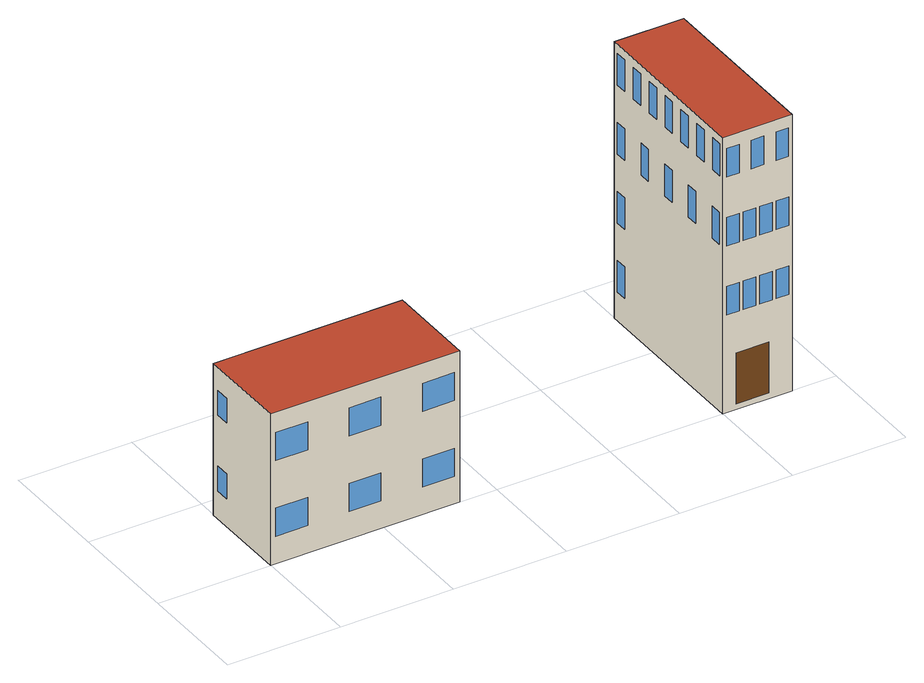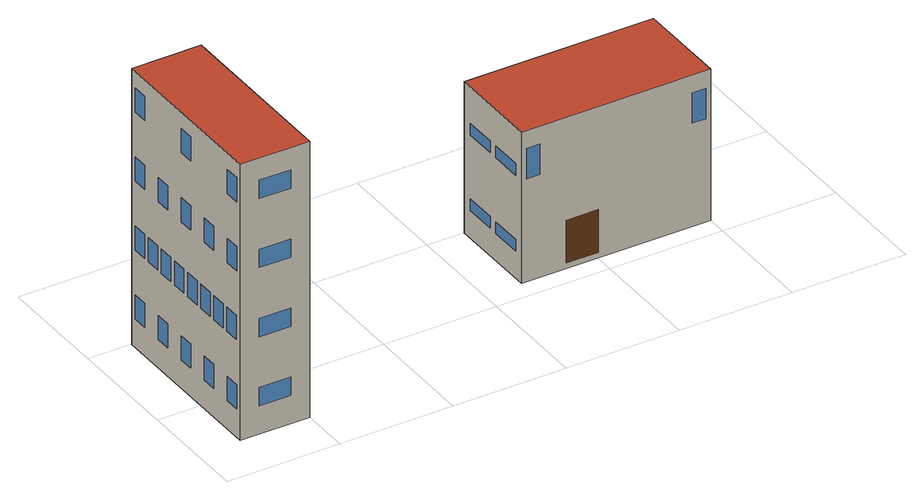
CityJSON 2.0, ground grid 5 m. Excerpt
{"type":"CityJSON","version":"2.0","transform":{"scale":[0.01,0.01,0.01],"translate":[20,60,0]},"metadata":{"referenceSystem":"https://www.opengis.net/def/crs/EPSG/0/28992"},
"CityObjects":{
"building1":{"type":"Building","attributes":{"roofType":"Flat","yearOfConstruction":2009,"function":"Residential","storeysAboveGround":2},"geometry":[{"type":"MultiSurface","lod":"3","boundaries":[[[0,1,2,3]],[[4,5,6,7]],[[2,4,7,3],[8,9,10,11],[12,13,14,15],[16,17,18,19],[20,21,22,23],[24,25,26,27],[28,29,30,31]],[[10,9,8,11]],[[14,13,12,15]],[[18,17,16,19]],[[22,21,20,23]],[[26,25,24,27]],[[30,29,28,31]],[[1,5,4,2],[32,33,34,35],[36,37,38,39],[40,41,42,43],[44,45,46,47]],[[34,33,32,35]],[[38,37,36,39]],[[42,41,40,43]],[[46,45,44,47]],[[0,6,5,1],[48,49,50,51],[52,53,54,55],[56,57,58,59]],[[50,49,48,51]],[[54,53,52,55]],[[58,57,56,59]],[[3,7,6,0],[60,61,62,63],[64,65,66,67]],[[62,61,60,63]],[[66,65,64,67]]],"semantics":{"surfaces":[{"type":"GroundSurface"},{"type":"RoofSurface"},{"type":"WallSurface"},{"type":"Window"},{"type":"Door"}],"values":[0,1,2,3,3,3,3,3,3,2,3,3,3,3,2,4,3,3,2,3,3]}}]},
"building2":{"type":"Building","attributes":{"roofType":"Flat","yearOfConstruction":1989,"function":"Residential","storeysAboveGround":4},"geometry":[{"type":"MultiSurface","lod":"3","boundaries":[[[68,69,70,71]],[[72,73,74,75]],[[70,72,75,71],[76,77,78,79],[80,81,82,83],[84,85,86,87],[88,89,90,91],[92,93,94,95],[96,97,98,99],[100,101,102,103],[104,105,106,107],[108,109,110,111],[112,113,114,115],[116,117,118,119],[120,121,122,123]],[[78,77,76,79]],[[82,81,80,83]],[[86,85,84,87]],[[90,89,88,91]],[[94,93,92,95]],[[98,97,96,99]],[[102,101,100,103]],[[106,105,104,107]],[[110,109,108,111]],[[114,113,112,115]],[[118,117,116,119]],[[122,121,120,123]],[[69,73,72,70],[124,125,126,127],[128,129,130,131],[132,133,134,135],[136,137,138,139],[140,141,142,143],[144,145,146,147],[148,149,150,151],[152,153,154,155],[156,157,158,159],[160,161,162,163],[164,165,166,167],[168,169,170,171],[172,173,174,175],[176,177,178,179],[180,181,182,183],[184,185,186,187],[188,189,190,191],[192,193,194,195],[196,197,198,199],[200,201,202,203],[204,205,206,207]],[[126,125,124,127]],[[130,129,128,131]],[[134,133,132,135]],[[138,137,136,139]],[[142,141,140,143]],[[146,145,144,147]],[[150,149,148,151]],[[154,153,152,155]],[[158,157,156,159]],[[162,161,160,163]],[[166,165,164,167]],[[170,169,168,171]],[[174,173,172,175]],[[178,177,176,179]],[[182,181,180,183]],[[186,185,184,187]],[[190,189,188,191]],[[194,193,192,195]],[[198,197,196,199]],[[202,201,200,203]],[[206,205,204,207]],[[68,74,73,69],[208,209,210,211],[212,213,214,215],[216,217,218,219],[220,221,222,223]],[[210,209,208,211]],[[214,213,212,215]],[[218,217,216,219]],[[222,221,220,223]],[[71,75,74,68],[224,225,226,227],[228,229,230,231],[232,233,234,235],[236,237,238,239],[240,241,242,243],[244,245,246,247],[248,249,250,251],[252,253,254,255],[256,257,258,259],[260,261,262,263],[264,265,266,267],[268,269,270,271],[272,273,274,275],[276,277,278,279]],[[226,225,224,227]],[[230,229,228,231]],[[234,233,232,235]],[[238,237,236,239]],[[242,241,240,243]],[[246,245,244,247]],[[250,249,248,251]],[[254,253,252,255]],[[258,257,256,259]],[[262,261,260,263]],[[266,265,264,267]],[[270,269,268,271]],[[274,273,272,275]],[[278,277,276,279]]],"semantics":{"surfaces":[{"type":"GroundSurface"},{"type":"RoofSurface"},{"type":"WallSurface"},{"type":"Door"},{"type":"Window"}],"values":[0,1,2,3,4,4,4,4,4,4,4,4,4,4,4,2,4,4,4,4,4,4,4,4,4,4,4,4,4,4,4,4,4,4,4,4,4,2,4,4,4,4,2,4,4,4,4,4,4,4,4,4,4,4,4,4,4]}}]}
},
"vertices":[
[0,412,0],[836,412,0],[836,0,0],[0,0,0],[836,0,680],[836,412,680],[0,412,680],[0,0,680],[22,0,250],[163,0,250],[163,0,124],[22,0,124],[347,0,250],[488,0,250],[488,0,124],[347,0,124],[672,0,250],[813,0,250],[813,0,124],[672,0,124],[22,0,590],[163,0,590],[163,0,464],[22,0,464],[347,0,590],[488,0,590],[488,0,464],[347,0,464],[672,0,590],[813,0,590],[813,0,464],[672,0,464],[836,42,176],[836,185,176],[836,185,124],[836,42,124],[836,227,176],[836,370,176],[836,370,124],[836,227,124],[836,42,516],[836,185,516],[836,185,464],[836,42,464],[836,227,516],[836,370,516],[836,370,464],[836,227,464],[638,412,217],[497,412,217],[497,412,26],[638,412,26],[814,412,600],[755,412,600],[755,412,464],[814,412,464],[81,412,600],[22,412,600],[22,412,464],[81,412,464],[0,382,236],[0,317,236],[0,317,124],[0,382,124],[0,382,576],[0,317,576],[0,317,464],[0,382,464],
[2000,781,0],[2307,781,0],[2307,0,0],[2000,0,0],[2307,0,1240],[2307,781,1240],[2000,781,1240],[2000,0,1240],[2059,0,255],[2202,0,255],[2202,0,26],[2059,0,26],[2017,0,566],[2072,0,566],[2072,0,438],[2017,0,438],[2090,0,566],[2145,0,566],[2145,0,438],[2090,0,438],[2163,0,566],[2218,0,566],[2218,0,438],[2163,0,438],[2236,0,566],[2291,0,566],[2291,0,438],[2236,0,438],[2017,0,876],[2072,0,876],[2072,0,748],[2017,0,748],[2090,0,876],[2145,0,876],[2145,0,748],[2090,0,748],[2163,0,876],[2218,0,876],[2218,0,748],[2163,0,748],[2236,0,876],[2291,0,876],[2291,0,748],[2236,0,748],[2017,0,1186],[2072,0,1186],[2072,0,1058],[2017,0,1058],[2126,0,1186],[2181,0,1186],[2181,0,1058],[2126,0,1058],[2235,0,1186],[2290,0,1186],[2290,0,1058],[2235,0,1058],[2307,26,236],[2307,94,236],[2307,94,128],[2307,26,128],[2307,191,236],[2307,259,236],[2307,259,128],[2307,191,128],[2307,356,236],[2307,424,236],[2307,424,128],[2307,356,128],[2307,521,236],[2307,589,236],[2307,589,128],[2307,521,128],[2307,686,236],[2307,754,236],[2307,754,128],[2307,686,128],[2307,26,546],[2307,94,546],[2307,94,438],[2307,26,438],[2307,120,546],[2307,188,546],[2307,188,438],[2307,120,438],[2307,214,546],[2307,282,546],[2307,282,438],[2307,214,438],[2307,308,546],[2307,376,546],[2307,376,438],[2307,308,438],[2307,402,546],[2307,470,546],[2307,470,438],[2307,402,438],[2307,496,546],[2307,564,546],[2307,564,438],[2307,496,438],[2307,590,546],[2307,658,546],[2307,658,438],[2307,590,438],[2307,684,546],[2307,752,546],[2307,752,438],[2307,684,438],[2307,26,856],[2307,94,856],[2307,94,748],[2307,26,748],[2307,191,856],[2307,259,856],[2307,259,748],[2307,191,748],[2307,356,856],[2307,424,856],[2307,424,748],[2307,356,748],[2307,521,856],[2307,589,856],[2307,589,748],[2307,521,748],[2307,686,856],[2307,754,856],[2307,754,748],[2307,686,748],[2307,26,1166],[2307,94,1166],[2307,94,1058],[2307,26,1058],[2307,356,1166],[2307,424,1166],[2307,424,1058],[2307,356,1058],[2307,686,1166],[2307,754,1166],[2307,754,1058],[2307,686,1058],[2223,781,211],[2085,781,211],[2085,781,128],[2223,781,128],[2223,781,521],[2085,781,521],[2085,781,438],[2223,781,438],[2223,781,831],[2085,781,831],[2085,781,748],[2223,781,748],[2223,781,1141],[2085,781,1141],[2085,781,1058],[2223,781,1058],[2000,758,271],[2000,705,271],[2000,705,128],[2000,758,128],[2000,758,581],[2000,705,581],[2000,705,438],[2000,758,438],[2000,758,891],[2000,705,891],[2000,705,748],[2000,758,748],[2000,588,891],[2000,535,891],[2000,535,748],[2000,588,748],[2000,418,891],[2000,365,891],[2000,365,748],[2000,418,748],[2000,248,891],[2000,195,891],[2000,195,748],[2000,248,748],[2000,78,891],[2000,25,891],[2000,25,748],[2000,78,748],[2000,758,1201],[2000,705,1201],[2000,705,1058],[2000,758,1058],[2000,644,1201],[2000,591,1201],[2000,591,1058],[2000,644,1058],[2000,530,1201],[2000,477,1201],[2000,477,1058],[2000,530,1058],[2000,416,1201],[2000,363,1201],[2000,363,1058],[2000,416,1058],[2000,302,1201],[2000,249,1201],[2000,249,1058],[2000,302,1058],[2000,188,1201],[2000,135,1201],[2000,135,1058],[2000,188,1058],[2000,74,1201],[2000,21,1201],[2000,21,1058],[2000,74,1058]
]}
